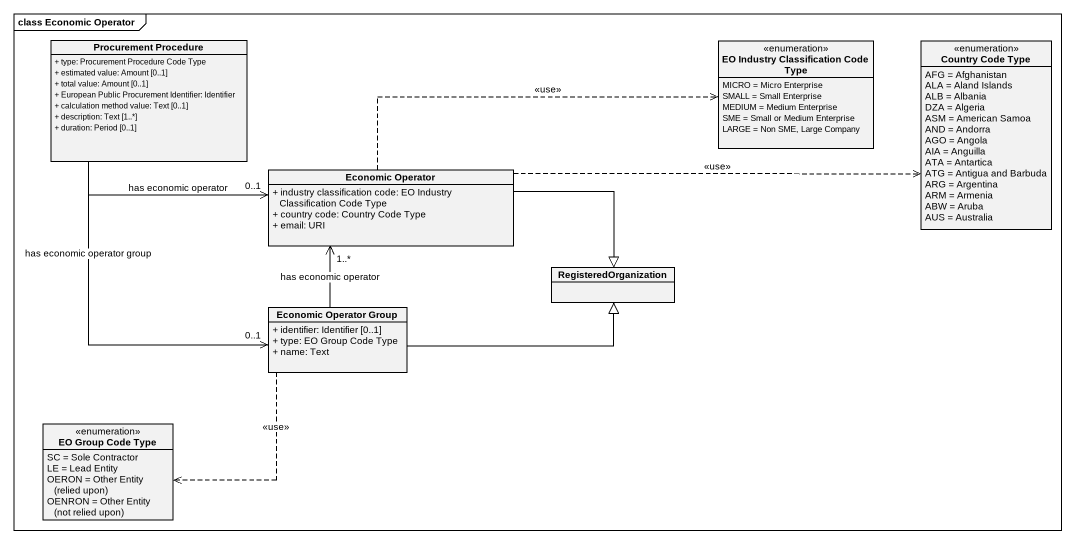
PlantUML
@startuml
mainframe class Economic Operator
hide circle
hide empty members
skinparam classAttributeIconSize 0
class "Procurement Procedure" as Procurement_Procedure {
  + type: Procurement Procedure Code Type
  + estimated value: Amount [0..1]
  + total value: Amount [0..1]
  + European Public Procurement Identifier: Identifier
  + calculation method value: Text [0..1]
  + description: Text [1..*]
  + duration: Period [0..1]
}
enum "EO Industry Classification Code Type" as EO_Industry_Classification {
  MICRO = Micro Enterprise
  SMALL = Small Enterprise
  MEDIUM = Medium Enterprise
  SME = Small or Medium Enterprise
  LARGE = Non SME, Large Company
}
enum "Country Code Type" as Country_Code_Type {
  AFG = Afghanistan
  ALA = Aland Islands
  ALB = Albania
  DZA = Algeria
  ASM = American Samoa
  AND = Andorra
  AGO = Angola
  AIA = Anguilla
  ATA = Antartica
  ATG = Antigua and Barbuda
  ARG = Argentina
  ARM = Armenia
  ABW = Aruba
  AUS = Australia
}
class "Economic Operator" as Economic_Operator {
  + industry classification code: EO Industry Classification Code Type
  + country code: Country Code Type
  + email: URI
}
class RegisteredOrganization
class "Economic Operator Group" as Economic_Operator_Group {
  + identifier: Identifier [0..1]
  + type: EO Group Code Type
  + name: Text
}
enum "EO Group Code Type" as EO_Group_Code_Type {
  SC = Sole Contractor
  LE = Lead Entity
  {field} OERON = Other Entity (relied upon)
  {field} OENRON = Other Entity (not relied upon)
}
Procurement_Procedure -right-> "0..1" Economic_Operator : has economic operator
Procurement_Procedure --> "0..1" Economic_Operator_Group : has economic operator group
Economic_Operator .right.> EO_Industry_Classification : <<use>>
Economic_Operator .right.> Country_Code_Type : <<use>>
Economic_Operator -right-|> RegisteredOrganization
Economic_Operator_Group -up-> "1..*" Economic_Operator : has economic operator
Economic_Operator_Group -right-|> RegisteredOrganization
Economic_Operator_Group .left.> EO_Group_Code_Type : <<use>>
@enduml
